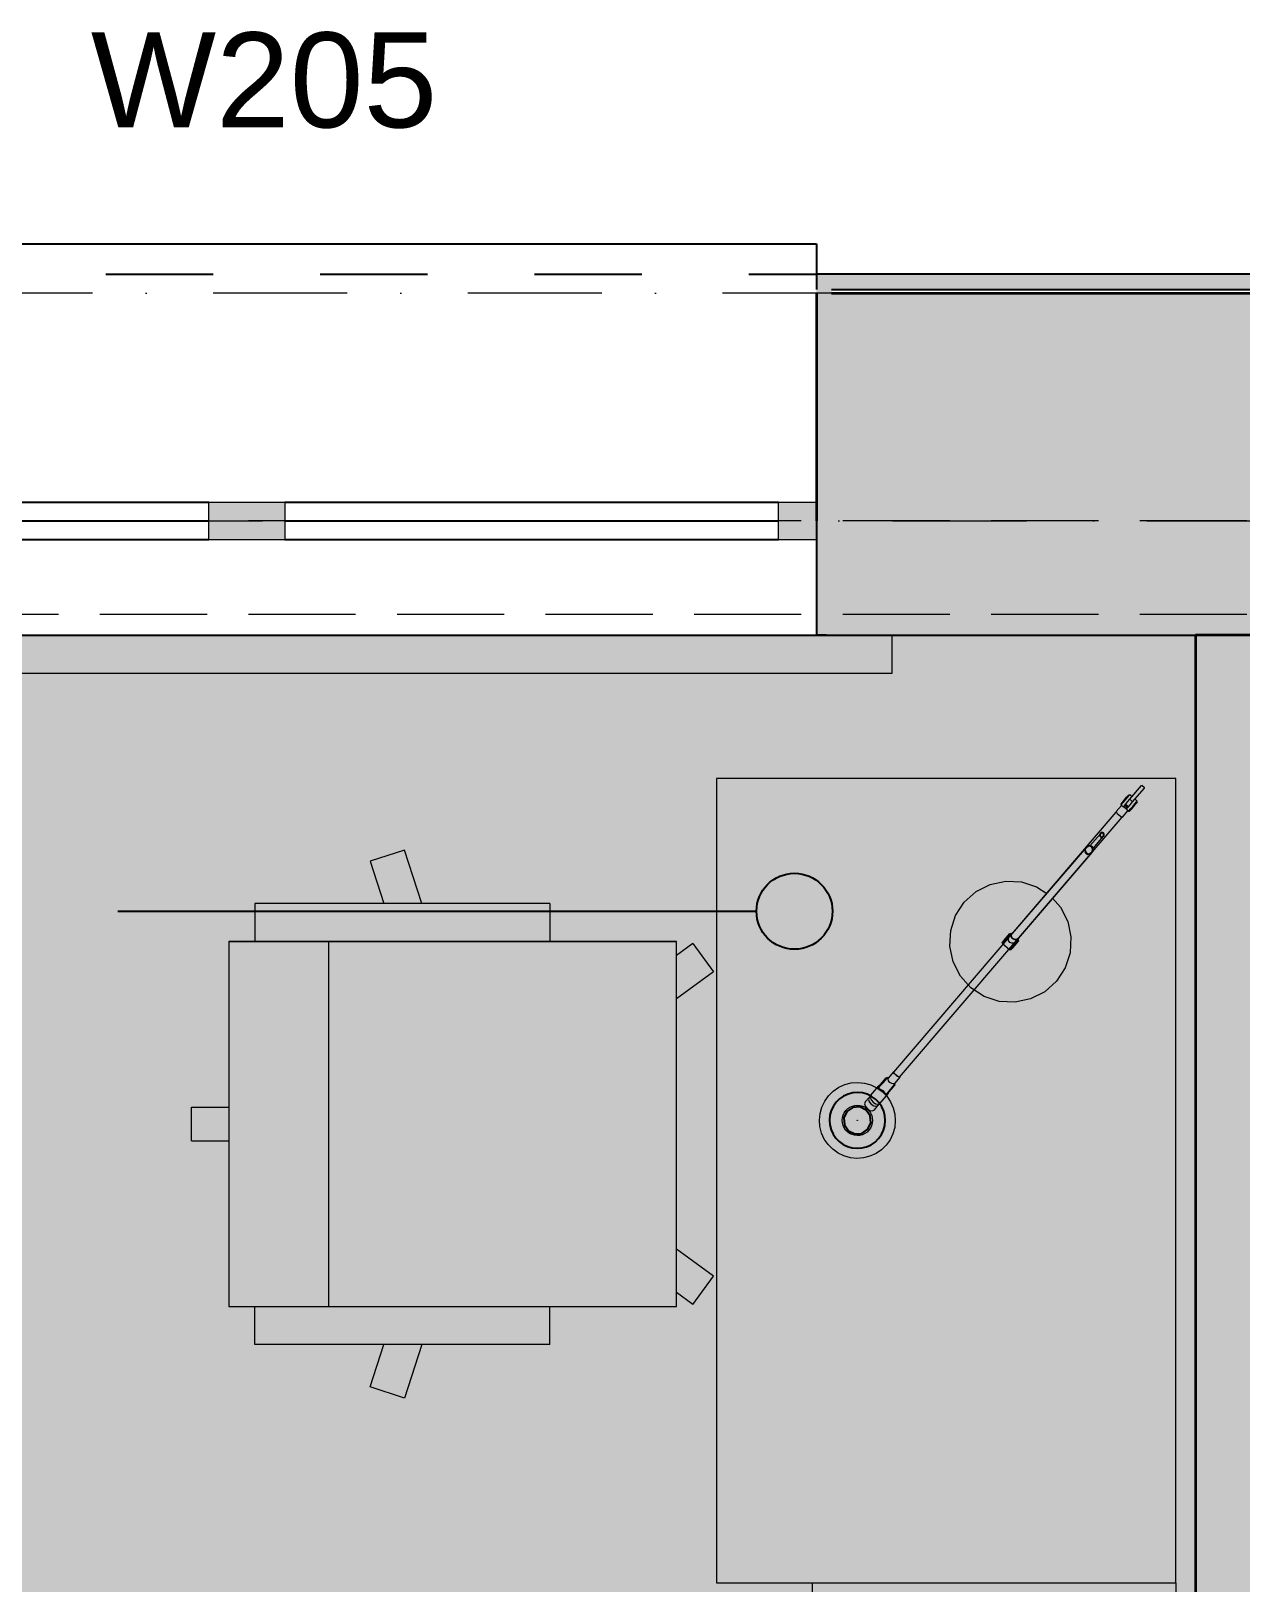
# Model space of a CAD drawing. Header units: millimetres. Extents: x -14278 to 97203, y -22378 to 34603.
# Drawn here: x 78334 to 79927, y 8414 to 10457 of the extents above; entities that cross this region are included whole.
import ezdxf
from ezdxf.enums import TextEntityAlignment as Align

# ---------------------------------------------------------------- set-up
doc = ezdxf.new("R2010")
doc.units = ezdxf.units.MM
doc.header["$MEASUREMENT"] = 0
for name, pattern in [('Dashed', [282.222223, 141.111112, -141.111112]), ('Dot & Dashed', [335.138881, 176.388884, -88.194442, 0, -70.555556]), ('Hidden Line', [195.611112, 141.111112, -54.5])]:
    doc.linetypes.add(name, pattern=pattern)
for name, color, linetype in [('A-Zz_20_10_90-T_TextWindow', 7, 'Continuous'), ('NewA-Ee_25_10-M_WallsExternal', 7, 'Continuous'), ('NewA-Ee_25_10-M_WallsInternal', 7, 'Continuous'), ('NewA-Ee_30_10-M_Roofs', 7, 'Continuous'), ('NewA-Ee_30_40-M_Floors', 7, 'Continuous'), ('NewA-Ee_40_20-M_GeneralFFAndEInternalFixed', 7, 'Continuous'), ('NewA-Ee_40_20-M_GeneralFFAndEInternalMovable', 7, 'Continuous'), ('NewA-SL-M_SpacesInternal', 7, 'Continuous'), ('NewA-Ss_30_25-M_CeilingAndSoffitSystems', 7, 'Continuous'), ('NewA-Zz_20_10_90-T_TextFFEInternal', 7, 'Continuous'), ('NewA-Zz_35_40_80-M_GridStructural', 7, 'Continuous'), ('NewA-Zz_50_90_00-M_GrossInternal', 7, 'Continuous'), ('NewA-Zz_60_50_90-P_VoidOpening', 7, 'Continuous')]:
    doc.layers.add(name, color=color, linetype=linetype)
doc.styles.add('GENERATED_STYLE_1', font='')
doc.styles.get('GENERATED_STYLE_1').set_extended_font_data('Arial')

# ---------------------------------------------------------------- blocks, each defined once
blk = doc.blocks.new('Slab_29_2', base_point=(87898, 1112.3))
at = {"layer": 'NewA-Ee_30_40-M_Floors', "linetype": 'Continuous', "lineweight": 13}
blk.add_hatch(color=254, dxfattribs=at).paths.add_polyline_path([(87898, 1112.3), (87898, 7409.5), (90347.7, 7409.5), (90347.7, 9661.5), (55798.3, 9661.5), (55798.3, 1112.3)])
at = {"layer": 'NewA-Ee_30_40-M_Floors', "color": 6, "linetype": 'Continuous', "lineweight": 13, "flags": 128}
blk.add_lwpolyline([(87898, 1112.3), (55798.3, 1112.3), (55798.3, 9661.5), (90347.7, 9661.5), (90347.7, 7409.5), (87898, 7409.5)], close=True, dxfattribs=at)
blk = doc.blocks.new('BEDROOM_211_34_2', base_point=(77523.3, 9126.8))
at = {"layer": 'NewA-SL-M_SpacesInternal', "color": 253, "linetype": 'Continuous', "lineweight": 13}
for p, q in [((79867.1, 9661.5), (76037, 9661.5)), ((79867.1, 5859.4), (79867.1, 9661.5))]:
    blk.add_line(p, q, dxfattribs=at)
at = {"layer": 'NewA-SL-M_SpacesInternal', "color": 5, "lineweight": 70, "style": 'GENERATED_STYLE_1'}
for tag, height, p in [('ROOM_NAME', 200, (77523.3, 9434.6)), ('ROOM_NUMBER', 150, (77523.3, 9131.8)), ('adj_text', 150, (77523.3, 8896.1))]:
    blk.add_attdef(tag, text='', height=height, dxfattribs=at).set_placement(p, align=Align.TOP_CENTER)
blk = doc.blocks.new('Slab_43_2', base_point=(76037, 9661.5))
at = {"layer": 'NewA-Ss_30_25-M_CeilingAndSoffitSystems', "linetype": 'Continuous', "lineweight": 0}
blk.add_hatch(color=255, dxfattribs=at).paths.add_polyline_path([(76037, 9661.5), (76037, 5859.4), (77809.7, 5859.4), (77809.7, 2707.2), (79041, 2707.2), (79041, 5859.4), (79867.1, 5859.4), (79867.1, 9661.5)])
at = {"layer": 'NewA-Ss_30_25-M_CeilingAndSoffitSystems', "color": 6, "linetype": 'Continuous', "lineweight": 13, "flags": 128}
blk.add_lwpolyline([(76037, 9661.5), (76037, 5859.4), (77809.7, 5859.4), (77809.7, 2707.2), (79041, 2707.2), (79041, 5859.4), (79867.1, 5859.4), (79867.1, 9661.5)], close=True, dxfattribs=at)
blk = doc.blocks.new('Double Window 19_2')
at = {"layer": 'NewA-Ee_25_10-M_WallsExternal', "linetype": 'Continuous', "lineweight": 13}
for points in [[(-750, 0), (-750, -50), (-700, -50), (-700, 0)], [(0, -50), (0, 0), (-50, 0), (-50, -50)], [(0, 0), (0, -50), (50, -50), (50, 0)], [(750, -50), (750, 0), (700, 0), (700, -50)]]:
    blk.add_hatch(color=104, dxfattribs=at).paths.add_polyline_path(points)
at = {"layer": 'NewA-Ee_25_10-M_WallsExternal', "linetype": 'Continuous'}
for p, q in [((-750, 300), (-750, 340)), ((-750, 340), (750, 340)), ((750, 340), (750, 300)), ((-700, 0), (-50, 0)), ((50, 0), (700, 0)), ((-750, -24.9), (-750, -50)), ((-700, -25), (-50, -25)), ((50, -25), (700, -25)), ((750, -24.9), (750, -50)), ((-50, -50), (-700, -50)), ((700, -50), (50, -50)), ((-750, -175.2), (750, -175.2))]:
    blk.add_line(p, q, dxfattribs=at)
at = {"layer": 'NewA-Ee_25_10-M_WallsExternal', "linetype": 'Dashed'}
blk.add_line((-750, 300), (750, 300), dxfattribs=at)
at = {"layer": 'NewA-Ee_25_10-M_WallsExternal', "color": 24, "linetype": 'Continuous', "lineweight": 13}
for p, q in [((-750, 0), (-700, 0)), ((-700, 0), (-700, -50)), ((-50, -50), (-50, 0)), ((-50, 0), (0, 0)), ((0, 0), (50, 0)), ((50, 0), (50, -50)), ((700, -50), (700, 0)), ((700, 0), (750, 0)), ((-700, -50), (-750, -50)), ((0, -50), (-50, -50)), ((50, -50), (0, -50)), ((750, -50), (700, -50))]:
    blk.add_line(p, q, dxfattribs=at)
at = {"layer": 'NewA-Ee_25_10-M_WallsExternal', "color": 92, "linetype": 'Continuous', "lineweight": 35}
for p, q in [((-750, 0), (-750, -24.9)), ((750, 0), (750, -24.9))]:
    blk.add_line(p, q, dxfattribs=at)
blk = doc.blocks.new('Wall_67_2', base_point=(55648, 9811.8))
at = {"layer": 'NewA-Ee_25_10-M_WallsExternal', "linetype": 'Continuous', "lineweight": 13}
for points in [[(79388.1, 10136.7), (79368, 10136.7), (79368, 9836.7), (79388.1, 9836.7)], [(79388.1, 10116.6), (80467.9, 10116.6), (80467.9, 10136.7), (79388.1, 10136.7)], [(79368, 9836.7), (79368, 9811.8), (80488, 9811.8), (80488, 9836.7), (80467.9, 9836.7), (80467.9, 10111.8), (79388.1, 10111.8), (79388.1, 9836.7)], [(79368, 9786.7), (79381, 9786.7), (79381, 9741.4), (80475, 9741.4), (80475, 9786.7), (80488, 9786.7), (80488, 9811.8), (79368, 9811.8)], [(79381, 9661.5), (79381, 9786.7), (79368, 9786.7), (79368, 9661.5)], [(79381, 9741.4), (79381, 9677.9), (80475, 9677.9), (80475, 9741.4)], [(80475, 9677.9), (79381, 9677.9), (79381, 9661.5), (80475, 9661.5)]]:
    blk.add_hatch(color=6, dxfattribs=at).paths.add_polyline_path(points)
at = {"layer": 'NewA-Ee_25_10-M_WallsExternal', "linetype": 'Continuous'}
for p, q in [((79388.1, 10136.7), (79368, 10136.7)), ((79368, 10136.7), (79368, 10116.6)), ((79388.1, 10116.6), (80467.9, 10116.6)), ((79368, 9811.8), (79368, 9786.7)), ((79368, 9786.7), (79368, 9741.4)), ((79368, 9741.4), (79368, 9677.9)), ((79368, 9677.9), (79368, 9661.5)), ((79381, 9661.5), (79368, 9661.5))]:
    blk.add_line(p, q, dxfattribs=at)
at = {"layer": 'NewA-Ee_25_10-M_WallsExternal', "color": 92, "linetype": 'Continuous', "lineweight": 35}
for p, q in [((79368, 10111.8), (79368, 9836.7)), ((79388.1, 10111.8), (80467.9, 10111.8)), ((79368, 9836.7), (79368, 9811.8))]:
    blk.add_line(p, q, dxfattribs=at)
at = {"layer": 'NewA-Ee_25_10-M_WallsExternal', "linetype": 'Continuous', "flags": 128}
for points in [[(80467.9, 10136.7), (79388.1, 10136.7)], [(79381, 9661.5), (80475, 9661.5)]]:
    blk.add_lwpolyline(points, dxfattribs=at)
at = {"layer": 'NewA-Ee_25_10-M_WallsExternal', "linetype": 'Continuous', "zscale": 1000}
blk.add_blockref('Double Window 19_2', (78618, 9836.7), dxfattribs=at)
blk = doc.blocks.new('Wall_76_2', base_point=(79867.1, 9661.5))
at = {"layer": 'NewA-Ee_25_10-M_WallsInternal', "linetype": 'Continuous', "lineweight": 13}
blk.add_hatch(color=6, dxfattribs=at).paths.add_polyline_path([(79867.1, 5859.4), (80017.1, 5859.4), (80017.1, 9661.5), (79867.1, 9661.5)])
at = {"layer": 'NewA-Ee_25_10-M_WallsInternal', "color": 92, "linetype": 'Continuous', "lineweight": 35, "flags": 128}
for points in [[(79867.1, 9661.5), (79867.1, 5859.4)], [(80017.1, 9661.5), (79867.1, 9661.5)]]:
    blk.add_lwpolyline(points, dxfattribs=at)
blk = doc.blocks.new('Morph_21_2', base_point=(55648, -5438.2))
at = {"layer": 'NewA-Ee_40_20-M_GeneralFFAndEInternalMovable', "linetype": 'Continuous'}
for p, q in [((79742, 9400.1), (79741.3, 9398.8)), ((79741.3, 9398.8), (79741.3, 9397.4)), ((79743.2, 9401), (79742, 9400.1)), ((79744.6, 9401.2), (79743.2, 9401)), ((79745.8, 9400.7), (79744.6, 9401.2)), ((79746.5, 9399.6), (79745.8, 9400.7)), ((79745.8, 9396.9), (79746.5, 9398.2)), ((79746.5, 9398.2), (79746.5, 9399.6)), ((79723.1, 9381.8), (79721.7, 9379.2)), ((79721.7, 9379.2), (79721.8, 9376.5)), ((79725.4, 9383.6), (79723.1, 9381.8)), ((79728.2, 9384), (79725.4, 9383.6)), ((79730.6, 9382.9), (79728.2, 9384)), ((79732, 9380.7), (79730.6, 9382.9)), ((79730.7, 9375.3), (79732, 9377.9)), ((79732, 9377.9), (79732, 9380.7)), ((79741.3, 9397.4), (79742, 9396.3)), ((79742, 9396.3), (79743.2, 9395.7)), ((79743.2, 9395.7), (79744.6, 9396)), ((79744.6, 9396), (79745.8, 9396.9)), ((79721.8, 9376.5), (79723.2, 9374.3)), ((79723.2, 9374.3), (79725.6, 9373.2)), ((79725.6, 9373.2), (79728.3, 9373.6)), ((79728.3, 9373.6), (79730.7, 9375.3)), ((79408.3, 9034.4), (79404.3, 9025.9)), ((79416, 9039.6), (79408.3, 9034.4)), ((79425.3, 9040.4), (79416, 9039.6)), ((79433.7, 9036.3), (79425.3, 9040.4)), ((79439, 9028.6), (79433.7, 9036.3)), ((79404.3, 9025.9), (79405, 9016.6)), ((79405, 9016.6), (79410.3, 9008.9)), ((79428, 9005.6), (79435.7, 9010.9)), ((79435.7, 9010.9), (79439.7, 9019.3)), ((79439.7, 9019.3), (79439, 9028.6)), ((79410.3, 9008.9), (79418.7, 9004.9)), ((79418.7, 9004.9), (79428, 9005.6))]:
    blk.add_line(p, q, dxfattribs=at)
at = {"layer": 'NewA-Ee_40_20-M_GeneralFFAndEInternalMovable', "color": 6, "linetype": 'Continuous', "lineweight": 13, "flags": 128}
for points in [[(79780.7, 9445.3), (79796.2, 9463.4)], [(79784.5, 9442), (79800, 9460.1)], [(79796.2, 9463.4), (79796.4, 9463.6)], [(79800.2, 9460.3), (79796.4, 9463.6)], [(79800, 9460.1), (79800.2, 9460.3)], [(79768.9, 9439.2), (79769.5, 9439.9)], [(79769.7, 9438.5), (79768.9, 9439.2)], [(79769, 9437.8), (79769.7, 9438.6)], [(79769.5, 9439.9), (79771.4, 9442.1)], [(79769.7, 9438.6), (79771.8, 9441.1)], [(79771.4, 9442.1), (79774, 9445.1)], [(79771.8, 9441.1), (79774.7, 9444.4)], [(79772.8, 9436), (79774.9, 9438.4)], [(79774, 9445.1), (79776.6, 9448.2)], [(79774.7, 9444.4), (79777.7, 9447.9)], [(79774.9, 9438.4), (79777.8, 9441.8)], [(79778.9, 9435.5), (79775.1, 9438.7)], [(79776.6, 9448.2), (79778.6, 9450.4)], [(79777.7, 9447.9), (79779.9, 9450.4)], [(79777.8, 9441.8), (79780.7, 9445.3)], [(79778.6, 9450.4), (79779.3, 9451.3)], [(79778.7, 9435.2), (79781.6, 9438.6)], [(79780.1, 9450.7), (79779.3, 9451.3)], [(79779.9, 9450.4), (79780.7, 9451.4)], [(79783.8, 9448.8), (79780.7, 9451.4)], [(79784.5, 9442), (79780.7, 9445.3)], [(79781.6, 9438.6), (79784.5, 9442)], [(79784.6, 9436), (79787.5, 9439.4)], [(79785.4, 9435.4), (79788, 9438.4)], [(79787.5, 9439.4), (79789.7, 9442)], [(79790.6, 9443), (79787.6, 9445.6)], [(79788, 9438.4), (79789.9, 9440.7)], [(79789.7, 9442), (79790.6, 9443)], [(79790.7, 9441.6), (79789.9, 9442.2)], [(79789.9, 9440.7), (79790.7, 9441.6)], [(79469.9, 9086.2), (79763, 9428.5)], [(79477.5, 9079.7), (79770.6, 9421.9)], [(79762.9, 9429.1), (79769.8, 9437.1)], [(79762.9, 9429.1), (79763.1, 9428.2)], [(79763.1, 9428.2), (79764.3, 9426.6)], [(79764.3, 9426.6), (79766.3, 9424.7)], [(79766.3, 9424.7), (79768.5, 9423)], [(79768.5, 9423), (79770.3, 9422)], [(79770.1, 9436.8), (79769, 9437.8)], [(79770.2, 9436.9), (79770.4, 9436.7)], [(79770.3, 9422), (79771.2, 9421.9)], [(79770.4, 9436.7), (79772.2, 9435.8)], [(79771.2, 9421.9), (79778.1, 9430)], [(79772.2, 9435.8), (79774.6, 9434.2)], [(79772.4, 9435.6), (79772.8, 9436)], [(79772.8, 9436), (79774, 9434.6)], [(79776, 9435.9), (79773.7, 9437.1)], [(79774.1, 9437.6), (79776.4, 9436.4)], [(79776.7, 9436.7), (79774.4, 9437.9)], [(79774.6, 9434.2), (79776.4, 9432.2)], [(79775, 9433.8), (79776.6, 9432.8)], [(79777.5, 9433.8), (79776, 9435.9)], [(79776.2, 9432.4), (79776.6, 9432.8)], [(79776.4, 9436.4), (79777.9, 9434.3)], [(79776.4, 9432.2), (79777.6, 9430.5)], [(79776.6, 9432.8), (79778.7, 9435.2)], [(79778.2, 9434.7), (79776.7, 9436.7)], [(79777.6, 9430.5), (79777.8, 9430.4)], [(79778.9, 9429.3), (79777.8, 9430.2)], [(79778.9, 9429.3), (79779.6, 9430.1)], [(79780.3, 9429.4), (79779.5, 9430.1)], [(79779.6, 9430.1), (79781.7, 9432.6)], [(79780.3, 9429.4), (79780.9, 9430.2)], [(79780.9, 9430.2), (79782.8, 9432.3)], [(79781.7, 9432.6), (79784.6, 9436)], [(79782.8, 9432.3), (79785.4, 9435.4)], [(79742, 9400.1), (79728.2, 9384)], [(79723.1, 9381.8), (79626, 9268.5)], [(79745.8, 9396.9), (79732, 9380.7)], [(79730.7, 9375.3), (79633.6, 9262)], [(79679, 9315), (79689.5, 9303.2), (79699, 9284.5), (79703.3, 9264.1), (79702.2, 9243.3), (79695.7, 9223.4), (79684.3, 9205.9), (79668.8, 9191.9), (79650.2, 9182.5), (79629.7, 9178.2), (79608.9, 9179.3), (79589, 9185.8), (79571.5, 9197.2), (79557.6, 9212.7), (79548.1, 9231.3), (79543.8, 9251.8), (79544.9, 9272.6), (79551.4, 9292.5), (79562.8, 9310), (79578.3, 9323.9), (79597, 9333.4), (79617.4, 9337.7), (79638.2, 9336.6), (79658.1, 9330.1), (79671.4, 9321.5)], [(79612.7, 9256.7), (79613.3, 9257.6)], [(79613.4, 9256.1), (79612.7, 9256.7)], [(79612.8, 9255.3), (79613.5, 9256.3)], [(79622.6, 9246.9), (79612.8, 9255.3)], [(79613.3, 9257.6), (79615.3, 9259.8)], [(79613.5, 9256.3), (79615.7, 9258.8)], [(79615.3, 9259.8), (79617.9, 9262.8)], [(79615.7, 9258.8), (79618.6, 9262.2)], [(79617.9, 9262.8), (79620.5, 9265.9)], [(79618.6, 9262.2), (79621.5, 9265.6)], [(79620.5, 9265.9), (79622.4, 9268.1)], [(79621, 9262.3), (79622.2, 9264.8)], [(79621.1, 9260.4), (79621, 9262.3)], [(79621.1, 9259.3), (79621.1, 9259.8)], [(79622.6, 9256.9), (79621.1, 9259.3)], [(79621.5, 9265.6), (79623.7, 9268.1)], [(79625.6, 9268.8), (79622.2, 9264.8)], [(79622.4, 9268.1), (79623.1, 9268.9)], [(79625.3, 9255.8), (79622.6, 9256.9)], [(79623.8, 9268.2), (79623.1, 9268.9)], [(79623.7, 9268.1), (79624.5, 9269)], [(79625.2, 9268.4), (79624.5, 9269)], [(79624.6, 9266.5), (79625.6, 9268.8)], [(79625, 9263.9), (79624.6, 9266.5)], [(79626.7, 9261.6), (79625, 9263.9)], [(79625.1, 9266.4), (79626, 9268.5)], [(79625.4, 9264), (79625.1, 9266.4)], [(79625.8, 9255.8), (79625.3, 9255.8)], [(79626.9, 9261.9), (79625.4, 9264)], [(79625.6, 9268.8), (79627.1, 9269.7)], [(79628.3, 9256.1), (79626.3, 9255.9)], [(79629.2, 9260.3), (79626.7, 9261.6)], [(79629.2, 9260.7), (79626.9, 9261.9)], [(79630.5, 9257.6), (79628.3, 9256.1)], [(79628.5, 9253.7), (79631.4, 9257.1)], [(79631.7, 9260.8), (79629.2, 9260.7)], [(79631.8, 9260.3), (79629.2, 9260.3)], [(79629.2, 9253.1), (79631.8, 9256.1)], [(79634, 9261.7), (79630.5, 9257.6)], [(79631.4, 9257.1), (79633.6, 9259.6)], [(79633.6, 9262), (79631.7, 9260.8)], [(79634, 9261.7), (79631.8, 9260.3)], [(79631.8, 9256.1), (79633.8, 9258.3)], [(79634.3, 9260.5), (79633.6, 9261.2)], [(79633.6, 9259.6), (79634.3, 9260.5)], [(79634.5, 9259.1), (79633.7, 9259.8)], [(79633.8, 9258.3), (79634.5, 9259.1)], [(79634.7, 9263.2), (79634, 9261.7)], [(79622.6, 9246.9), (79623.4, 9247.8)], [(79624, 9247), (79623.3, 9247.6)], [(79623.4, 9247.8), (79625.6, 9250.3)], [(79624, 9247), (79624.7, 9247.8)], [(79624.7, 9247.8), (79626.6, 9250)], [(79625.6, 9250.3), (79628.5, 9253.7)], [(79626.6, 9250), (79629.2, 9253.1)], [(79452.6, 9069.9), (79455.2, 9072.9)], [(79453.1, 9068.9), (79456, 9072.3)], [(79455.2, 9072.9), (79457.8, 9076)], [(79456, 9072.3), (79458.9, 9075.7)], [(79457.8, 9076), (79459.7, 9078.2)], [(79458.9, 9075.7), (79461.1, 9078.2)], [(79459.7, 9078.2), (79460.4, 9079)], [(79461.2, 9078.4), (79460.4, 9079)], [(79461.1, 9078.2), (79461.8, 9079.1)], [(79462.6, 9078.5), (79461.8, 9079.1)], [(79462.4, 9077.1), (79462.5, 9078.3)], [(79463.1, 9074.8), (79462.5, 9077), (79462.4, 9077.1)], [(79469.5, 9086.5), (79462.5, 9078.3)], [(79464.8, 9072.5), (79463.1, 9074.8)], [(79467.3, 9071.3), (79464.8, 9072.5)], [(79469.7, 9070.9), (79469.5, 9071), (79467.3, 9071.3)], [(79469.5, 9086.5), (79470.1, 9086.5)], [(79469.7, 9085.6), (79469.5, 9086.5)], [(79471, 9084), (79469.7, 9085.6)], [(79470.8, 9071.2), (79469.7, 9070.9)], [(79469.9, 9086.2), (79470.1, 9085.4)], [(79470.1, 9085.4), (79471.2, 9083.9)], [(79477.9, 9079.4), (79470.8, 9071.2)], [(79470.9, 9069.8), (79471.7, 9070.7)], [(79473, 9082.1), (79471, 9084)], [(79471.7, 9070.7), (79471, 9071.3)], [(79471.2, 9083.9), (79473, 9082.2)], [(79473, 9082.2), (79475, 9080.7)], [(79475.2, 9080.5), (79473, 9082.1)], [(79475, 9080.7), (79476.6, 9079.8)], [(79476.9, 9079.4), (79475.2, 9080.5)], [(79476.6, 9079.8), (79477.5, 9079.7)], [(79477.9, 9079.4), (79476.9, 9079.4)], [(79477.7, 9080), (79477.9, 9079.4)], [(79432.4, 9047.1), (79437.4, 9052.9)], [(79437.4, 9052.9), (79436.5, 9050.3)], [(79436.5, 9050.3), (79437.5, 9046.9)], [(79437.6, 9052.7), (79436.8, 9050.2)], [(79438, 9053.2), (79437.4, 9052.9)], [(79437.6, 9052.7), (79439.7, 9055.2)], [(79439.9, 9055.8), (79439, 9053.2)], [(79439, 9053.2), (79440, 9049.8)], [(79439.9, 9055.8), (79450.4, 9068)], [(79450, 9066.9), (79450.7, 9067.7)], [(79450.8, 9066.2), (79450, 9066.9)], [(79450.1, 9066.8), (79450, 9065.9)], [(79450, 9065.9), (79450.3, 9065.6)], [(79450.1, 9065.5), (79450.9, 9066.4)], [(79451.2, 9064.6), (79450.1, 9065.5)], [(79450.4, 9068), (79450.2, 9067.1)], [(79451.7, 9068.9), (79450.4, 9068)], [(79450.7, 9067.7), (79452.6, 9069.9)], [(79450.9, 9066.4), (79453.1, 9068.9)], [(79451.6, 9064.5), (79452.1, 9063.9)], [(79452.1, 9063.9), (79455.5, 9061.8)], [(79452.1, 9045.4), (79462.5, 9057.6)], [(79455.5, 9061.8), (79458.2, 9058.7)], [(79458.2, 9058.7), (79458.8, 9058.3)], [(79460, 9057), (79459, 9057.9)], [(79460, 9057), (79460.8, 9057.9)], [(79460.2, 9057.2), (79460.5, 9056.9)], [(79460.5, 9056.9), (79461.3, 9057.2)], [(79461.4, 9057.1), (79460.7, 9057.8)], [(79460.8, 9057.9), (79462.9, 9060.4)], [(79461.4, 9057.1), (79462.1, 9057.9)], [(79461.6, 9057.3), (79462.5, 9057.6)], [(79462.1, 9057.9), (79464, 9060.2)], [(79462.5, 9057.6), (79463.1, 9059.1)], [(79462.9, 9060.4), (79465.9, 9063.8)], [(79464, 9060.2), (79466.6, 9063.2)], [(79465.9, 9063.8), (79468.8, 9067.3)], [(79466.6, 9063.2), (79469.2, 9066.2)], [(79468.8, 9067.3), (79470.9, 9069.8)], [(79469.2, 9066.2), (79471.1, 9068.5)], [(79471.8, 9069.3), (79471.1, 9069.9)], [(79471.1, 9068.5), (79471.8, 9069.3)], [(79432.4, 9047.1), (79431.6, 9044.4)], [(79431.6, 9044.4), (79432.6, 9041.1)], [(79432.6, 9041.1), (79435.2, 9038)], [(79435.2, 9038), (79438.6, 9035.9)], [(79436.8, 9050.2), (79437.7, 9046.9)], [(79437.5, 9046.9), (79440.1, 9043.8)], [(79437.7, 9046.9), (79440.2, 9043.9)], [(79438.6, 9035.9), (79442.1, 9035.4)], [(79440, 9049.8), (79442.6, 9046.7)], [(79440.1, 9043.8), (79443.6, 9041.7)], [(79440.2, 9043.9), (79443.6, 9041.9)], [(79442.1, 9035.4), (79444.6, 9036.7)], [(79442.6, 9046.7), (79446.1, 9044.6)], [(79443.6, 9041.9), (79447, 9041.4)], [(79443.6, 9041.7), (79447.1, 9041.2)], [(79444.6, 9036.7), (79449.6, 9042.5)], [(79446.1, 9044.6), (79449.6, 9044.2)], [(79447, 9041.4), (79449.4, 9042.7)], [(79447.1, 9041.2), (79449.6, 9042.5)], [(79449.4, 9042.7), (79451.5, 9045.1)], [(79449.6, 9044.2), (79452.1, 9045.4)], [(79449.6, 9042.5), (79449.8, 9043.1)], [(79421.7, 9022.7), (79421.8, 9022.9)], [(79421.7, 9022.5), (79421.7, 9022.7)], [(79421.8, 9022.4), (79421.7, 9022.5)], [(79421.8, 9022.9), (79421.9, 9023)], [(79422, 9022.3), (79421.8, 9022.4)], [(79421.9, 9023), (79422.1, 9023)], [(79422.1, 9022.3), (79422, 9022.3)], [(79422.1, 9023), (79422.2, 9022.9)], [(79422.3, 9022.4), (79422.1, 9022.3)], [(79422.2, 9022.9), (79422.3, 9022.8)], [(79422.3, 9022.8), (79422.4, 9022.6)], [(79422.4, 9022.6), (79422.3, 9022.4)]]:
    blk.add_lwpolyline(points, dxfattribs=at)
for points in [[(79378.5, 8998.1), (79374.9, 9006), (79372.7, 9014.5), (79372, 9023.1), (79372.9, 9031.8), (79375.2, 9040.2), (79379, 9048.1), (79384, 9055.2), (79390.3, 9061.3), (79397.5, 9066.2), (79405.4, 9069.8), (79413.8, 9072), (79422.5, 9072.6), (79431.2, 9071.8), (79439.6, 9069.4), (79447.5, 9065.7), (79454.5, 9060.6), (79460.6, 9054.4), (79465.6, 9047.2), (79469.2, 9039.3), (79471.3, 9030.8), (79472, 9022.1), (79471.2, 9013.5), (79468.8, 9005.1), (79465.1, 8997.2), (79460, 8990.1), (79453.8, 8984), (79446.6, 8979.1), (79438.6, 8975.5), (79430.2, 8973.3), (79421.5, 8972.6), (79412.8, 8973.5), (79404.4, 8975.8), (79396.6, 8979.6), (79389.5, 8984.7), (79383.4, 8990.9)], [(79404.6, 9012.8), (79403.2, 9016), (79402.3, 9019.4), (79402, 9022.8), (79402.4, 9026.3), (79403.3, 9029.7), (79404.8, 9032.8), (79406.8, 9035.7), (79409.3, 9038.1), (79412.2, 9040.1), (79415.4, 9041.5), (79418.7, 9042.4), (79422.2, 9042.6), (79425.7, 9042.3), (79429, 9041.4), (79432.2, 9039.9), (79435, 9037.8), (79437.5, 9035.3), (79439.4, 9032.5), (79440.9, 9029.3), (79441.7, 9025.9), (79442, 9022.4), (79441.7, 9019), (79440.7, 9015.6), (79439.2, 9012.5), (79437.2, 9009.6), (79434.7, 9007.2), (79431.8, 9005.2), (79428.7, 9003.8), (79425.3, 9002.9), (79421.8, 9002.6), (79418.3, 9003), (79415, 9003.9), (79411.8, 9005.4), (79409, 9007.5), (79406.6, 9009.9)]]:
    blk.add_lwpolyline(points, close=True, dxfattribs=at)
at = {"layer": 'NewA-Ee_40_20-M_GeneralFFAndEInternalMovable', "linetype": 'Continuous', "flags": 128}
blk.add_lwpolyline([(79385.2, 9023), (79385.7, 9016.6), (79387.3, 9010.4), (79390, 9004.6), (79393.6, 8999.3), (79398.1, 8994.7), (79403.3, 8991), (79409.1, 8988.2), (79415.3, 8986.5), (79421.6, 8985.9), (79428, 8986.4), (79434.2, 8988), (79440.1, 8990.6), (79445.4, 8994.2), (79450, 8998.7), (79453.7, 9003.9), (79456.5, 9009.7), (79458.2, 9015.9), (79458.8, 9022.3), (79458.3, 9028.7), (79456.7, 9034.9), (79454.1, 9040.7), (79450.4, 9046), (79445.9, 9050.6), (79440.7, 9054.3), (79434.9, 9057.1), (79428.8, 9058.8), (79422.4, 9059.4), (79416, 9058.9), (79409.8, 9057.3), (79403.9, 9054.7), (79398.7, 9051.1), (79394.1, 9046.6), (79390.4, 9041.4), (79387.6, 9035.6), (79385.9, 9029.4)], close=True, dxfattribs=at)
blk = doc.blocks.new('Standard grid marker_2')
at = {"layer": 'NewA-Zz_35_40_80-M_GridStructural', "color": 6, "linetype": 'Dot & Dashed', "lineweight": 13}
blk.add_line((1000, 0), (40175.6, 0), dxfattribs=at)
at = {"layer": 'NewA-Zz_35_40_80-M_GridStructural', "style": 'GENERATED_STYLE_1'}
blk.add_attdef('AC_MarkerText_1', text='', height=250, dxfattribs=at).set_placement((41425.6, 14.3), align=Align.MIDDLE_CENTER)
blk = doc.blocks.new('Standard grid marker_4')
at = {"layer": 'NewA-Zz_35_40_80-M_GridStructural', "color": 6, "linetype": 'Dot & Dashed', "lineweight": 13}
blk.add_line((1000, 0), (40175.6, 0), dxfattribs=at)
blk = doc.blocks.new('Venetian Blind 19')
at = {"layer": 'NewA-Ee_40_20-M_GeneralFFAndEInternalFixed', "color": 1, "linetype": 'Continuous', "lineweight": 18}
for p, q in [((1700, 50), (0, 50)), ((0, 50), (0, 0)), ((1700, 0), (1700, 50)), ((0, 0), (1700, 0))]:
    blk.add_line(p, q, dxfattribs=at)
blk = doc.blocks.new('Office Desk Rect 19')
at = {"layer": 'NewA-Ee_40_20-M_GeneralFFAndEInternalMovable', "color": 1, "linetype": 'Continuous', "lineweight": 18}
for p, q in [((1058.8625, 604.8375), (0, 604.8375)), ((0, 604.8375), (0, 0)), ((1058.8625, 0), (1058.8625, 604.8375)), ((0, 0), (1058.8625, 0))]:
    blk.add_line(p, q, dxfattribs=at)
blk = doc.blocks.new('Office Chair 04 19')
at = {"layer": 'NewA-Ee_40_20-M_GeneralFFAndEInternalMovable', "color": 1, "linetype": 'Continuous', "lineweight": 18}
for p, q in [((335.5, 682), (335.5, 632.6)), ((335.5, 682), (379.5, 682)), ((379.5, 682), (379.5, 632.6)), ((597.6, 632.6), (117.3, 632.6)), ((117.3, 632.6), (117.3, 43.3)), ((117.3, 632.6), (117.3, 43.3)), ((597.6, 632.6), (597.6, 43.3)), ((597.6, 43.3), (597.6, 632.6)), ((597.6, 632.6), (597.6, 43.3)), ((67.3, 210.1), (67.3, 598.2)), ((67.3, 598.2), (117.3, 598.2)), ((647.6, 598.2), (597.6, 598.2)), ((647.6, 210.1), (647.6, 598.2)), ((117.3, 501), (597.6, 501)), ((-3.2, 401.5), (11.5, 446.7)), ((11.5, 446.7), (67.3, 428.6)), ((703.4, 446.7), (647.6, 428.6)), ((718.1, 401.5), (703.4, 446.7)), ((67.3, 378.6), (-3.2, 401.5)), ((647.6, 378.6), (718.1, 401.5)), ((67.3, 210.1), (117.3, 210.1)), ((67.3, 210.1), (117.3, 210.1)), ((647.6, 210.1), (597.6, 210.1)), ((647.6, 210.1), (597.6, 210.1)), ((117.3, 43.3), (597.6, 43.3)), ((119.9, 21.7), (135.6, 43.3)), ((157.3, -5.4), (192.7, 43.3)), ((557.7, -5.4), (522.2, 43.3)), ((595, 21.7), (579.3, 43.3)), ((119.9, 21.7), (157.3, -5.4)), ((595, 21.7), (557.7, -5.4))]:
    blk.add_line(p, q, dxfattribs=at)
blk = doc.blocks.new('Credenza 19_2')
at = {"layer": 'NewA-Ee_40_20-M_GeneralFFAndEInternalMovable', "color": 1, "linetype": 'Continuous', "lineweight": 18}
for p, q in [((700, 478.4), (0, 478.4)), ((0, 478.4), (0, 0)), ((700, 0), (700, 478.4)), ((0, 0), (700, 0))]:
    blk.add_line(p, q, dxfattribs=at)
blk = doc.blocks.new('Beam_12_2', base_point=(90498, 1111.8))
at = {"layer": 'NewA-Ee_30_10-M_Roofs', "color": 6, "linetype": 'Hidden Line', "lineweight": 13}
blk.add_line((90498, 9811.8), (55648, 9811.8), dxfattribs=at)
blk = doc.blocks.new('Line_115_2', base_point=(78448.2, 9297.9))
at = {"layer": 'NewA-Zz_20_10_90-T_TextFFEInternal', "linetype": 'Continuous'}
blk.add_hatch(color=256, dxfattribs=at).paths.add_polyline_path([(79389.2, 9297.9), (79385.4, 9317), (79374.6, 9333.2), (79358.3, 9344), (79339.2, 9347.9), (79320.1, 9344), (79303.8, 9333.2), (79293, 9317), (79289.2, 9297.9), (79293, 9278.7), (79303.8, 9262.5), (79320.1, 9251.7), (79339.2, 9247.9), (79358.3, 9251.7), (79374.6, 9262.5), (79385.4, 9278.7)])
blk.add_line((78448.2, 9297.9), (79289.2, 9297.9), dxfattribs=at)
blk.add_circle((79339.2, 9297.9), 50, dxfattribs=at)
blk = doc.blocks.new('Label_149_2', base_point=(78215.8, 10533.4))
at = {"layer": 'A-Zz_20_10_90-T_TextWindow', "insert": (78640.8, 10454.8), "char_height": 125, "attachment_point": 2, "style": 'GENERATED_STYLE_1'}
blk.add_mtext('\\fArial|b0|i0|c0|p34;W205\\fArial|b0|i0|c0|p34;\\fArial|b0|i0|c0|p34;\\fArial|b0|i0|c0|p34;\\fArial|b0|i0|c0|p34;\\fArial|b0|i0|c0|p34;\\fArial|b0|i0|c0|p34;\\fArial|b0|i0|c0|p34;\\fArial|b0|i0|c0|p34;\\fArial|b0|i0|c0|p34;\\fArial|b0|i0|c0|p34;\\fArial|b0|i0|c0|p34;\\fArial|b0|i0|c0|p34;\\fArial|b0|i0|c0|p34;\\fArial|b0|i0|c0|p34;\\fArial|b0|i0|c0|p34;\\fArial|b0|i0|c0|p34;\\fArial|b0|i0|c0|p34;\\fArial|b0|i0|c0|p34;\\fArial|b0|i0|c0|p34;\\fArial|b0|i0|c0|p34;\\fArial|b0|i0|c0|p34;\\fArial|b0|i0|c0|p34;\\fArial|b0|i0|c0|p34;\\fArial|b0|i0|c0|p34;\\fArial|b0|i0|c0|p34;\\fArial|b0|i0|c0|p34;\\fArial|b0|i0|c0|p34;\\fArial|b0|i0|c0|p34;\\fArial|b0|i0|c0|p34;}', dxfattribs=at)
blk = doc.blocks.new('Beam_14_2', base_point=(90498, 988.5))
at = {"layer": 'NewA-Zz_60_50_90-P_VoidOpening', "color": 6, "linetype": 'Hidden Line', "lineweight": 13}
blk.add_line((90498, 9688.5), (55648, 9688.5), dxfattribs=at)

msp = doc.modelspace()

# ---------------------------------------------------------------- hatches: boundary and pattern name
at = {"layer": 'NewA-Zz_50_90_00-M_GrossInternal', "linetype": 'Continuous', "lineweight": 140}
msp.add_hatch(color=1, dxfattribs=at).paths.add_polyline_path([(55798.3, 9661.5), (90347.7, 9661.5), (90347.7, 1262.1), (61147.7, 1262.1), (61147.7, -3287.9), (57698.3, -3287.9), (57698.3, 1262.1), (55798.3, 1262.1)])

# ---------------------------------------------------------------- linework, layer by layer
at = {"layer": 'NewA-Zz_50_90_00-M_GrossInternal', "linetype": 'Continuous', "flags": 128}
msp.add_lwpolyline([(55798.3, 9661.5), (90347.7, 9661.5), (90347.7, 1262.1), (61147.7, 1262.1), (61147.7, -3287.9), (57698.3, -3287.9), (57698.3, 1262.1), (55798.3, 1262.1)], close=True, dxfattribs=at)

# ---------------------------------------------------------------- block references
at = {"layer": 'A-Zz_20_10_90-T_TextWindow', "color": 6, "linetype": 'Continuous', "lineweight": 13}
msp.add_blockref('Label_149_2', (78215.8, 10533.4), dxfattribs=at)
at = {"layer": 'NewA-Ee_25_10-M_WallsExternal', "color": 92, "lineweight": 35}
msp.add_blockref('Wall_67_2', (55648, 9811.8), dxfattribs=at)
at = {"layer": 'NewA-Ee_25_10-M_WallsInternal', "color": 92, "lineweight": 35}
msp.add_blockref('Wall_76_2', (79867.1, 9661.5), dxfattribs=at)
at = {"layer": 'NewA-Ee_30_10-M_Roofs', "color": 6, "lineweight": 13}
msp.add_blockref('Beam_12_2', (90498, 1111.8), dxfattribs=at)
at = {"layer": 'NewA-Ee_30_40-M_Floors', "color": 6, "linetype": 'Continuous', "lineweight": 13}
msp.add_blockref('Slab_29_2', (87898, 1112.3), dxfattribs=at)
at = {"layer": 'NewA-Ee_40_20-M_GeneralFFAndEInternalFixed', "color": 6, "linetype": 'Continuous', "lineweight": 13, "zscale": 1000}
msp.add_blockref('Venetian Blind 19', (77768, 9611.5), dxfattribs=at)
at = {"layer": 'NewA-Ee_40_20-M_GeneralFFAndEInternalMovable', "color": 6, "linetype": 'Continuous', "lineweight": 13, "zscale": 1000}
for name, p, rotation in [('Office Desk Rect 19', (79236.6, 9472.6), 270), ('Office Chair 04 19', (79227, 8660.4), 90)]:
    msp.add_blockref(name, p, dxfattribs=dict(at, rotation=rotation))
at = {"layer": 'NewA-Ee_40_20-M_GeneralFFAndEInternalMovable', "linetype": 'Continuous', "lineweight": 0}
msp.add_blockref('Morph_21_2', (55648, -5438.2), dxfattribs=at)
at = {"layer": 'NewA-Ee_40_20-M_GeneralFFAndEInternalMovable', "color": 6, "linetype": 'Continuous', "lineweight": 13, "xscale": -1, "zscale": 1000, "rotation": 270}
msp.add_blockref('Credenza 19_2', (79363.1, 7713.7), dxfattribs=at)
at = {"layer": 'NewA-SL-M_SpacesInternal', "linetype": 'Continuous'}
msp.add_blockref('BEDROOM_211_34_2', (77523.3, 9126.8), dxfattribs=at)
at = {"layer": 'NewA-Ss_30_25-M_CeilingAndSoffitSystems', "color": 6, "linetype": 'Continuous', "lineweight": 13}
msp.add_blockref('Slab_43_2', (76037, 9661.5), dxfattribs=at)
at = {"layer": 'NewA-Zz_20_10_90-T_TextFFEInternal', "linetype": 'Continuous'}
msp.add_blockref('Line_115_2', (78448.2, 9297.9), dxfattribs=at)
at = {"layer": 'NewA-Zz_35_40_80-M_GridStructural', "color": 1, "linetype": 'Continuous', "lineweight": 18, "zscale": 1000, "rotation": 180}
msp.add_blockref('Standard grid marker_4', (95171.3, 10111.8), dxfattribs=at)
at = {"layer": 'NewA-Zz_35_40_80-M_GridStructural', "color": 1, "linetype": 'Continuous', "lineweight": 18, "zscale": 1000}
msp.add_blockref('Standard grid marker_2', (53995.7, 9811.8), dxfattribs=at)
at = {"layer": 'NewA-Zz_60_50_90-P_VoidOpening', "color": 6, "lineweight": 13}
msp.add_blockref('Beam_14_2', (90498, 988.5), dxfattribs=at)

doc.saveas('drawing.dxf')
